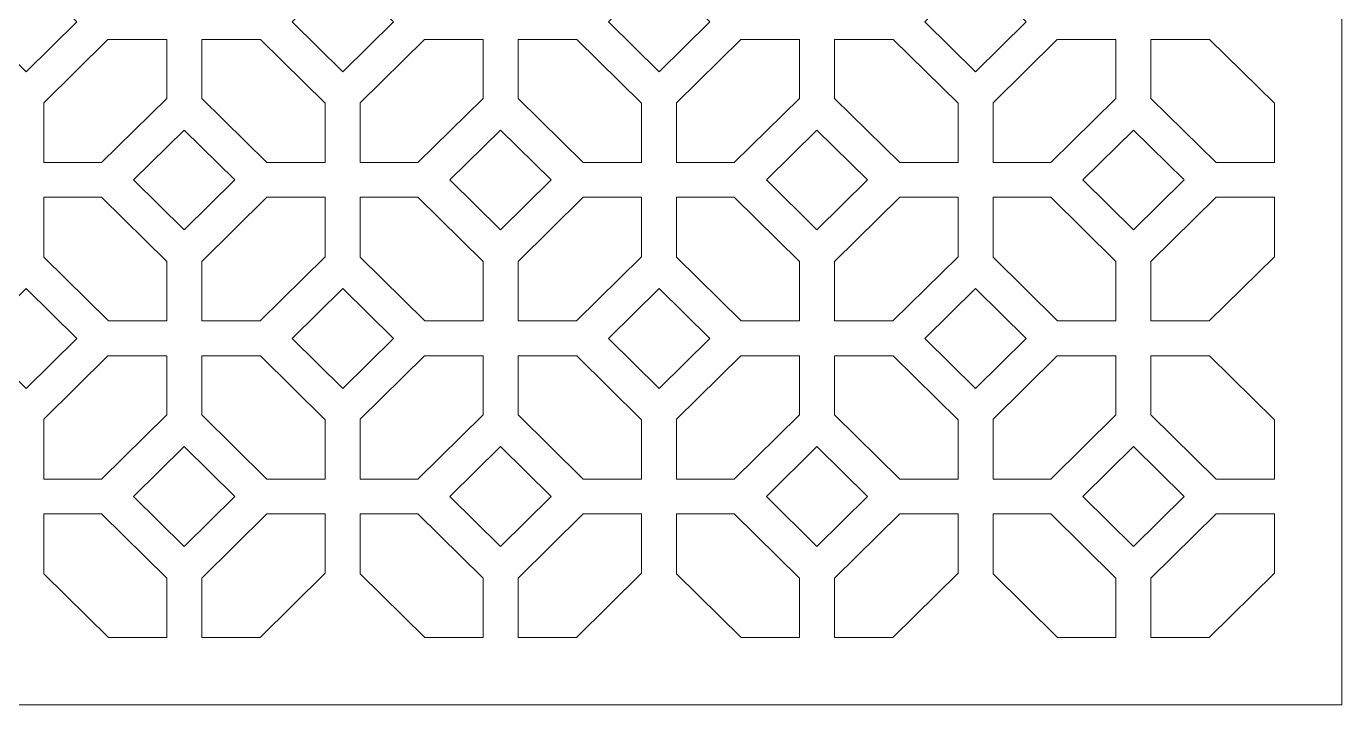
# Model space of a CAD drawing. Header units: centimetres. Extents: x -11 to 10.4, y -10.5 to 10.9.
# Drawn here: x -0.27 to 10.42, y -10.48 to -4.96 of the extents above; entities that cross this region are included whole.
import ezdxf

# ---------------------------------------------------------------- set-up
doc = ezdxf.new("R2010")
doc.units = ezdxf.units.CM
doc.header["$MEASUREMENT"] = 0
doc.layers.add('layer 1', color=7, linetype='Continuous')

msp = doc.modelspace()

# ---------------------------------------------------------------- linework, layer by layer
at = {"layer": 'layer 1', "color": 242, "lineweight": 9}
for points, knots in [([(-10.96067, 10.90732), (-10.96067, 10.90732), (10.42459, 10.90732), (10.42459, 10.90732), (10.42459, 10.90732), (10.42459, 10.90732), (10.42459, -10.47794), (10.42459, -10.47794), (10.42459, -10.47794), (10.42459, -10.47794), (-10.96067, -10.47794), (-10.96067, -10.47794), (-10.96067, -10.47794), (-10.96067, -10.47794), (-10.96067, 10.90732), (-10.96067, 10.90732)], [0, 0, 0, 0, 0.2, 0.2, 0.2, 0.2, 0.4, 0.4, 0.4, 0.4, 0.6, 0.6, 0.6, 0.6, 1, 1, 1, 1]), ([(-0.67963, -4.92925), (-0.67963, -4.92925), (-0.26804, -5.33494), (-0.26804, -5.33494), (-0.26804, -5.33494), (-0.26804, -5.33494), (0.14355, -4.92925), (0.14355, -4.92925), (0.14355, -4.92925), (0.14355, -4.92925), (-0.26804, -4.52355), (-0.26804, -4.52355), (-0.26804, -4.52355), (-0.26804, -4.52355), (-0.67963, -4.92925), (-0.67963, -4.92925)], [0, 0, 0, 0, 0.2, 0.2, 0.2, 0.2, 0.4, 0.4, 0.4, 0.4, 0.6, 0.6, 0.6, 0.6, 1, 1, 1, 1]), ([(1.89235, -4.92925), (1.89235, -4.92925), (2.30394, -5.33494), (2.30394, -5.33494), (2.30394, -5.33494), (2.30394, -5.33494), (2.71553, -4.92925), (2.71553, -4.92925), (2.71553, -4.92925), (2.71553, -4.92925), (2.30394, -4.52355), (2.30394, -4.52355), (2.30394, -4.52355), (2.30394, -4.52355), (1.89235, -4.92925), (1.89235, -4.92925)], [0, 0, 0, 0, 0.2, 0.2, 0.2, 0.2, 0.4, 0.4, 0.4, 0.4, 0.6, 0.6, 0.6, 0.6, 1, 1, 1, 1]), ([(4.46433, -4.92925), (4.46433, -4.92925), (4.87592, -5.33494), (4.87592, -5.33494), (4.87592, -5.33494), (4.87592, -5.33494), (5.28751, -4.92925), (5.28751, -4.92925), (5.28751, -4.92925), (5.28751, -4.92925), (4.87592, -4.52355), (4.87592, -4.52355), (4.87592, -4.52355), (4.87592, -4.52355), (4.46433, -4.92925), (4.46433, -4.92925)], [0, 0, 0, 0, 0.2, 0.2, 0.2, 0.2, 0.4, 0.4, 0.4, 0.4, 0.6, 0.6, 0.6, 0.6, 1, 1, 1, 1]), ([(7.03631, -4.92925), (7.03631, -4.92925), (7.4479, -5.33494), (7.4479, -5.33494), (7.4479, -5.33494), (7.4479, -5.33494), (7.85948, -4.92925), (7.85948, -4.92925), (7.85948, -4.92925), (7.85948, -4.92925), (7.4479, -4.52355), (7.4479, -4.52355), (7.4479, -4.52355), (7.4479, -4.52355), (7.03631, -4.92925), (7.03631, -4.92925)], [0, 0, 0, 0, 0.2, 0.2, 0.2, 0.2, 0.4, 0.4, 0.4, 0.4, 0.6, 0.6, 0.6, 0.6, 1, 1, 1, 1]), ([(0.39567, -5.07155), (0.39567, -5.07155), (-0.12573, -5.58549), (-0.12573, -5.58549), (-0.12573, -5.58549), (-0.12573, -5.58549), (-0.12573, -6.07274), (-0.12573, -6.07274), (-0.12573, -6.07274), (-0.12573, -6.07274), (0.34345, -6.07274), (0.34345, -6.07274), (0.34345, -6.07274), (0.34345, -6.07274), (0.87317, -5.5506), (0.87317, -5.5506), (0.87317, -5.5506), (0.87317, -5.5506), (0.87317, -5.07155), (0.87317, -5.07155), (0.87317, -5.07155), (0.87317, -5.07155), (0.39567, -5.07155), (0.39567, -5.07155)], [0, 0, 0, 0, 0.14285714, 0.14285714, 0.14285714, 0.14285714, 0.28571429, 0.28571429, 0.28571429, 0.28571429, 0.42857143, 0.42857143, 0.42857143, 0.42857143, 0.57142857, 0.57142857, 0.57142857, 0.57142857, 0.71428571, 0.71428571, 0.71428571, 0.71428571, 1, 1, 1, 1]), ([(1.15774, -5.07155), (1.15774, -5.07155), (1.15774, -5.5506), (1.15774, -5.5506), (1.15774, -5.5506), (1.15774, -5.5506), (1.68747, -6.07274), (1.68747, -6.07274), (1.68747, -6.07274), (1.68747, -6.07274), (2.16164, -6.07274), (2.16164, -6.07274), (2.16164, -6.07274), (2.16164, -6.07274), (2.16164, -5.59041), (2.16164, -5.59041), (2.16164, -5.59041), (2.16164, -5.59041), (1.63525, -5.07155), (1.63525, -5.07155), (1.63525, -5.07155), (1.63525, -5.07155), (1.15774, -5.07155), (1.15774, -5.07155)], [0, 0, 0, 0, 0.14285714, 0.14285714, 0.14285714, 0.14285714, 0.28571429, 0.28571429, 0.28571429, 0.28571429, 0.42857143, 0.42857143, 0.42857143, 0.42857143, 0.57142857, 0.57142857, 0.57142857, 0.57142857, 0.71428571, 0.71428571, 0.71428571, 0.71428571, 1, 1, 1, 1]), ([(2.96764, -5.07155), (2.96764, -5.07155), (2.44624, -5.58549), (2.44624, -5.58549), (2.44624, -5.58549), (2.44624, -5.58549), (2.44624, -6.07274), (2.44624, -6.07274), (2.44624, -6.07274), (2.44624, -6.07274), (2.91542, -6.07274), (2.91542, -6.07274), (2.91542, -6.07274), (2.91542, -6.07274), (3.44514, -5.5506), (3.44514, -5.5506), (3.44514, -5.5506), (3.44514, -5.5506), (3.44514, -5.07155), (3.44514, -5.07155), (3.44514, -5.07155), (3.44514, -5.07155), (2.96764, -5.07155), (2.96764, -5.07155)], [0, 0, 0, 0, 0.14285714, 0.14285714, 0.14285714, 0.14285714, 0.28571429, 0.28571429, 0.28571429, 0.28571429, 0.42857143, 0.42857143, 0.42857143, 0.42857143, 0.57142857, 0.57142857, 0.57142857, 0.57142857, 0.71428571, 0.71428571, 0.71428571, 0.71428571, 1, 1, 1, 1]), ([(3.72971, -5.07155), (3.72971, -5.07155), (3.72971, -5.5506), (3.72971, -5.5506), (3.72971, -5.5506), (3.72971, -5.5506), (4.25944, -6.07274), (4.25944, -6.07274), (4.25944, -6.07274), (4.25944, -6.07274), (4.73361, -6.07274), (4.73361, -6.07274), (4.73361, -6.07274), (4.73361, -6.07274), (4.73361, -5.59041), (4.73361, -5.59041), (4.73361, -5.59041), (4.73361, -5.59041), (4.20722, -5.07155), (4.20722, -5.07155), (4.20722, -5.07155), (4.20722, -5.07155), (3.72971, -5.07155), (3.72971, -5.07155)], [0, 0, 0, 0, 0.14285714, 0.14285714, 0.14285714, 0.14285714, 0.28571429, 0.28571429, 0.28571429, 0.28571429, 0.42857143, 0.42857143, 0.42857143, 0.42857143, 0.57142857, 0.57142857, 0.57142857, 0.57142857, 0.71428571, 0.71428571, 0.71428571, 0.71428571, 1, 1, 1, 1]), ([(5.53962, -5.07155), (5.53962, -5.07155), (5.01823, -5.58549), (5.01823, -5.58549), (5.01823, -5.58549), (5.01823, -5.58549), (5.01823, -6.07274), (5.01823, -6.07274), (5.01823, -6.07274), (5.01823, -6.07274), (5.48741, -6.07274), (5.48741, -6.07274), (5.48741, -6.07274), (5.48741, -6.07274), (6.01713, -5.5506), (6.01713, -5.5506), (6.01713, -5.5506), (6.01713, -5.5506), (6.01713, -5.07155), (6.01713, -5.07155), (6.01713, -5.07155), (6.01713, -5.07155), (5.53962, -5.07155), (5.53962, -5.07155)], [0, 0, 0, 0, 0.14285714, 0.14285714, 0.14285714, 0.14285714, 0.28571429, 0.28571429, 0.28571429, 0.28571429, 0.42857143, 0.42857143, 0.42857143, 0.42857143, 0.57142857, 0.57142857, 0.57142857, 0.57142857, 0.71428571, 0.71428571, 0.71428571, 0.71428571, 1, 1, 1, 1]), ([(6.3017, -5.07155), (6.3017, -5.07155), (6.3017, -5.5506), (6.3017, -5.5506), (6.3017, -5.5506), (6.3017, -5.5506), (6.83142, -6.07274), (6.83142, -6.07274), (6.83142, -6.07274), (6.83142, -6.07274), (7.3056, -6.07274), (7.3056, -6.07274), (7.3056, -6.07274), (7.3056, -6.07274), (7.3056, -5.59041), (7.3056, -5.59041), (7.3056, -5.59041), (7.3056, -5.59041), (6.7792, -5.07155), (6.7792, -5.07155), (6.7792, -5.07155), (6.7792, -5.07155), (6.3017, -5.07155), (6.3017, -5.07155)], [0, 0, 0, 0, 0.14285714, 0.14285714, 0.14285714, 0.14285714, 0.28571429, 0.28571429, 0.28571429, 0.28571429, 0.42857143, 0.42857143, 0.42857143, 0.42857143, 0.57142857, 0.57142857, 0.57142857, 0.57142857, 0.71428571, 0.71428571, 0.71428571, 0.71428571, 1, 1, 1, 1]), ([(8.11159, -5.07155), (8.11159, -5.07155), (7.5902, -5.58549), (7.5902, -5.58549), (7.5902, -5.58549), (7.5902, -5.58549), (7.5902, -6.07274), (7.5902, -6.07274), (7.5902, -6.07274), (7.5902, -6.07274), (8.05938, -6.07274), (8.05938, -6.07274), (8.05938, -6.07274), (8.05938, -6.07274), (8.5891, -5.5506), (8.5891, -5.5506), (8.5891, -5.5506), (8.5891, -5.5506), (8.5891, -5.07155), (8.5891, -5.07155), (8.5891, -5.07155), (8.5891, -5.07155), (8.11159, -5.07155), (8.11159, -5.07155)], [0, 0, 0, 0, 0.14285714, 0.14285714, 0.14285714, 0.14285714, 0.28571429, 0.28571429, 0.28571429, 0.28571429, 0.42857143, 0.42857143, 0.42857143, 0.42857143, 0.57142857, 0.57142857, 0.57142857, 0.57142857, 0.71428571, 0.71428571, 0.71428571, 0.71428571, 1, 1, 1, 1]), ([(8.87367, -5.07155), (8.87367, -5.07155), (8.87367, -5.5506), (8.87367, -5.5506), (8.87367, -5.5506), (8.87367, -5.5506), (9.40339, -6.07274), (9.40339, -6.07274), (9.40339, -6.07274), (9.40339, -6.07274), (9.87756, -6.07274), (9.87756, -6.07274), (9.87756, -6.07274), (9.87756, -6.07274), (9.87756, -5.59041), (9.87756, -5.59041), (9.87756, -5.59041), (9.87756, -5.59041), (9.35117, -5.07155), (9.35117, -5.07155), (9.35117, -5.07155), (9.35117, -5.07155), (8.87367, -5.07155), (8.87367, -5.07155)], [0, 0, 0, 0, 0.14285714, 0.14285714, 0.14285714, 0.14285714, 0.28571429, 0.28571429, 0.28571429, 0.28571429, 0.42857143, 0.42857143, 0.42857143, 0.42857143, 0.57142857, 0.57142857, 0.57142857, 0.57142857, 0.71428571, 0.71428571, 0.71428571, 0.71428571, 1, 1, 1, 1]), ([(0.60387, -6.21359), (0.60387, -6.21359), (1.01546, -6.61929), (1.01546, -6.61929), (1.01546, -6.61929), (1.01546, -6.61929), (1.42705, -6.21359), (1.42705, -6.21359), (1.42705, -6.21359), (1.42705, -6.21359), (1.01546, -5.80789), (1.01546, -5.80789), (1.01546, -5.80789), (1.01546, -5.80789), (0.60387, -6.21359), (0.60387, -6.21359)], [0, 0, 0, 0, 0.2, 0.2, 0.2, 0.2, 0.4, 0.4, 0.4, 0.4, 0.6, 0.6, 0.6, 0.6, 1, 1, 1, 1]), ([(3.17584, -6.21359), (3.17584, -6.21359), (3.58743, -6.61929), (3.58743, -6.61929), (3.58743, -6.61929), (3.58743, -6.61929), (3.99902, -6.21359), (3.99902, -6.21359), (3.99902, -6.21359), (3.99902, -6.21359), (3.58743, -5.80789), (3.58743, -5.80789), (3.58743, -5.80789), (3.58743, -5.80789), (3.17584, -6.21359), (3.17584, -6.21359)], [0, 0, 0, 0, 0.2, 0.2, 0.2, 0.2, 0.4, 0.4, 0.4, 0.4, 0.6, 0.6, 0.6, 0.6, 1, 1, 1, 1]), ([(5.74783, -6.21359), (5.74783, -6.21359), (6.15941, -6.61929), (6.15941, -6.61929), (6.15941, -6.61929), (6.15941, -6.61929), (6.571, -6.21359), (6.571, -6.21359), (6.571, -6.21359), (6.571, -6.21359), (6.15941, -5.80789), (6.15941, -5.80789), (6.15941, -5.80789), (6.15941, -5.80789), (5.74783, -6.21359), (5.74783, -6.21359)], [0, 0, 0, 0, 0.2, 0.2, 0.2, 0.2, 0.4, 0.4, 0.4, 0.4, 0.6, 0.6, 0.6, 0.6, 1, 1, 1, 1]), ([(8.31979, -6.21359), (8.31979, -6.21359), (8.73138, -6.61929), (8.73138, -6.61929), (8.73138, -6.61929), (8.73138, -6.61929), (9.14297, -6.21359), (9.14297, -6.21359), (9.14297, -6.21359), (9.14297, -6.21359), (8.73138, -5.80789), (8.73138, -5.80789), (8.73138, -5.80789), (8.73138, -5.80789), (8.31979, -6.21359), (8.31979, -6.21359)], [0, 0, 0, 0, 0.2, 0.2, 0.2, 0.2, 0.4, 0.4, 0.4, 0.4, 0.6, 0.6, 0.6, 0.6, 1, 1, 1, 1]), ([(-0.12573, -6.84169), (-0.12573, -6.84169), (0.399, -7.35891), (0.399, -7.35891), (0.399, -7.35891), (0.399, -7.35891), (0.87317, -7.35891), (0.87317, -7.35891), (0.87317, -7.35891), (0.87317, -7.35891), (0.87317, -6.87658), (0.87317, -6.87658), (0.87317, -6.87658), (0.87317, -6.87658), (0.34345, -6.35444), (0.34345, -6.35444), (0.34345, -6.35444), (0.34345, -6.35444), (-0.12573, -6.35444), (-0.12573, -6.35444), (-0.12573, -6.35444), (-0.12573, -6.35444), (-0.12573, -6.84169), (-0.12573, -6.84169)], [0, 0, 0, 0, 0.14285714, 0.14285714, 0.14285714, 0.14285714, 0.28571429, 0.28571429, 0.28571429, 0.28571429, 0.42857143, 0.42857143, 0.42857143, 0.42857143, 0.57142857, 0.57142857, 0.57142857, 0.57142857, 0.71428571, 0.71428571, 0.71428571, 0.71428571, 1, 1, 1, 1]), ([(2.16164, -6.83677), (2.16164, -6.83677), (2.16164, -6.35444), (2.16164, -6.35444), (2.16164, -6.35444), (2.16164, -6.35444), (1.68747, -6.35444), (1.68747, -6.35444), (1.68747, -6.35444), (1.68747, -6.35444), (1.15774, -6.87658), (1.15774, -6.87658), (1.15774, -6.87658), (1.15774, -6.87658), (1.15774, -7.35891), (1.15774, -7.35891), (1.15774, -7.35891), (1.15774, -7.35891), (1.63192, -7.35891), (1.63192, -7.35891), (1.63192, -7.35891), (1.63192, -7.35891), (2.16164, -6.83677), (2.16164, -6.83677)], [0, 0, 0, 0, 0.14285714, 0.14285714, 0.14285714, 0.14285714, 0.28571429, 0.28571429, 0.28571429, 0.28571429, 0.42857143, 0.42857143, 0.42857143, 0.42857143, 0.57142857, 0.57142857, 0.57142857, 0.57142857, 0.71428571, 0.71428571, 0.71428571, 0.71428571, 1, 1, 1, 1]), ([(2.44624, -6.84169), (2.44624, -6.84169), (2.97097, -7.35891), (2.97097, -7.35891), (2.97097, -7.35891), (2.97097, -7.35891), (3.44514, -7.35891), (3.44514, -7.35891), (3.44514, -7.35891), (3.44514, -7.35891), (3.44514, -6.87658), (3.44514, -6.87658), (3.44514, -6.87658), (3.44514, -6.87658), (2.91542, -6.35444), (2.91542, -6.35444), (2.91542, -6.35444), (2.91542, -6.35444), (2.44624, -6.35444), (2.44624, -6.35444), (2.44624, -6.35444), (2.44624, -6.35444), (2.44624, -6.84169), (2.44624, -6.84169)], [0, 0, 0, 0, 0.14285714, 0.14285714, 0.14285714, 0.14285714, 0.28571429, 0.28571429, 0.28571429, 0.28571429, 0.42857143, 0.42857143, 0.42857143, 0.42857143, 0.57142857, 0.57142857, 0.57142857, 0.57142857, 0.71428571, 0.71428571, 0.71428571, 0.71428571, 1, 1, 1, 1]), ([(4.73361, -6.83677), (4.73361, -6.83677), (4.73361, -6.35444), (4.73361, -6.35444), (4.73361, -6.35444), (4.73361, -6.35444), (4.25944, -6.35444), (4.25944, -6.35444), (4.25944, -6.35444), (4.25944, -6.35444), (3.72971, -6.87658), (3.72971, -6.87658), (3.72971, -6.87658), (3.72971, -6.87658), (3.72971, -7.35891), (3.72971, -7.35891), (3.72971, -7.35891), (3.72971, -7.35891), (4.20389, -7.35891), (4.20389, -7.35891), (4.20389, -7.35891), (4.20389, -7.35891), (4.73361, -6.83677), (4.73361, -6.83677)], [0, 0, 0, 0, 0.14285714, 0.14285714, 0.14285714, 0.14285714, 0.28571429, 0.28571429, 0.28571429, 0.28571429, 0.42857143, 0.42857143, 0.42857143, 0.42857143, 0.57142857, 0.57142857, 0.57142857, 0.57142857, 0.71428571, 0.71428571, 0.71428571, 0.71428571, 1, 1, 1, 1]), ([(5.01823, -6.84169), (5.01823, -6.84169), (5.54295, -7.35891), (5.54295, -7.35891), (5.54295, -7.35891), (5.54295, -7.35891), (6.01713, -7.35891), (6.01713, -7.35891), (6.01713, -7.35891), (6.01713, -7.35891), (6.01713, -6.87658), (6.01713, -6.87658), (6.01713, -6.87658), (6.01713, -6.87658), (5.48741, -6.35444), (5.48741, -6.35444), (5.48741, -6.35444), (5.48741, -6.35444), (5.01823, -6.35444), (5.01823, -6.35444), (5.01823, -6.35444), (5.01823, -6.35444), (5.01823, -6.84169), (5.01823, -6.84169)], [0, 0, 0, 0, 0.14285714, 0.14285714, 0.14285714, 0.14285714, 0.28571429, 0.28571429, 0.28571429, 0.28571429, 0.42857143, 0.42857143, 0.42857143, 0.42857143, 0.57142857, 0.57142857, 0.57142857, 0.57142857, 0.71428571, 0.71428571, 0.71428571, 0.71428571, 1, 1, 1, 1]), ([(7.3056, -6.83677), (7.3056, -6.83677), (7.3056, -6.35444), (7.3056, -6.35444), (7.3056, -6.35444), (7.3056, -6.35444), (6.83142, -6.35444), (6.83142, -6.35444), (6.83142, -6.35444), (6.83142, -6.35444), (6.3017, -6.87658), (6.3017, -6.87658), (6.3017, -6.87658), (6.3017, -6.87658), (6.3017, -7.35891), (6.3017, -7.35891), (6.3017, -7.35891), (6.3017, -7.35891), (6.77587, -7.35891), (6.77587, -7.35891), (6.77587, -7.35891), (6.77587, -7.35891), (7.3056, -6.83677), (7.3056, -6.83677)], [0, 0, 0, 0, 0.14285714, 0.14285714, 0.14285714, 0.14285714, 0.28571429, 0.28571429, 0.28571429, 0.28571429, 0.42857143, 0.42857143, 0.42857143, 0.42857143, 0.57142857, 0.57142857, 0.57142857, 0.57142857, 0.71428571, 0.71428571, 0.71428571, 0.71428571, 1, 1, 1, 1]), ([(7.5902, -6.84169), (7.5902, -6.84169), (8.11492, -7.35891), (8.11492, -7.35891), (8.11492, -7.35891), (8.11492, -7.35891), (8.5891, -7.35891), (8.5891, -7.35891), (8.5891, -7.35891), (8.5891, -7.35891), (8.5891, -6.87658), (8.5891, -6.87658), (8.5891, -6.87658), (8.5891, -6.87658), (8.05938, -6.35444), (8.05938, -6.35444), (8.05938, -6.35444), (8.05938, -6.35444), (7.5902, -6.35444), (7.5902, -6.35444), (7.5902, -6.35444), (7.5902, -6.35444), (7.5902, -6.84169), (7.5902, -6.84169)], [0, 0, 0, 0, 0.14285714, 0.14285714, 0.14285714, 0.14285714, 0.28571429, 0.28571429, 0.28571429, 0.28571429, 0.42857143, 0.42857143, 0.42857143, 0.42857143, 0.57142857, 0.57142857, 0.57142857, 0.57142857, 0.71428571, 0.71428571, 0.71428571, 0.71428571, 1, 1, 1, 1]), ([(9.87756, -6.83677), (9.87756, -6.83677), (9.87756, -6.35444), (9.87756, -6.35444), (9.87756, -6.35444), (9.87756, -6.35444), (9.40339, -6.35444), (9.40339, -6.35444), (9.40339, -6.35444), (9.40339, -6.35444), (8.87367, -6.87658), (8.87367, -6.87658), (8.87367, -6.87658), (8.87367, -6.87658), (8.87367, -7.35891), (8.87367, -7.35891), (8.87367, -7.35891), (8.87367, -7.35891), (9.34784, -7.35891), (9.34784, -7.35891), (9.34784, -7.35891), (9.34784, -7.35891), (9.87756, -6.83677), (9.87756, -6.83677)], [0, 0, 0, 0, 0.14285714, 0.14285714, 0.14285714, 0.14285714, 0.28571429, 0.28571429, 0.28571429, 0.28571429, 0.42857143, 0.42857143, 0.42857143, 0.42857143, 0.57142857, 0.57142857, 0.57142857, 0.57142857, 0.71428571, 0.71428571, 0.71428571, 0.71428571, 1, 1, 1, 1]), ([(-0.67963, -7.50122), (-0.67963, -7.50122), (-0.26804, -7.90691), (-0.26804, -7.90691), (-0.26804, -7.90691), (-0.26804, -7.90691), (0.14355, -7.50122), (0.14355, -7.50122), (0.14355, -7.50122), (0.14355, -7.50122), (-0.26804, -7.09552), (-0.26804, -7.09552), (-0.26804, -7.09552), (-0.26804, -7.09552), (-0.67963, -7.50122), (-0.67963, -7.50122)], [0, 0, 0, 0, 0.2, 0.2, 0.2, 0.2, 0.4, 0.4, 0.4, 0.4, 0.6, 0.6, 0.6, 0.6, 1, 1, 1, 1]), ([(1.89235, -7.50122), (1.89235, -7.50122), (2.30394, -7.90691), (2.30394, -7.90691), (2.30394, -7.90691), (2.30394, -7.90691), (2.71553, -7.50122), (2.71553, -7.50122), (2.71553, -7.50122), (2.71553, -7.50122), (2.30394, -7.09552), (2.30394, -7.09552), (2.30394, -7.09552), (2.30394, -7.09552), (1.89235, -7.50122), (1.89235, -7.50122)], [0, 0, 0, 0, 0.2, 0.2, 0.2, 0.2, 0.4, 0.4, 0.4, 0.4, 0.6, 0.6, 0.6, 0.6, 1, 1, 1, 1]), ([(4.46433, -7.50122), (4.46433, -7.50122), (4.87592, -7.90691), (4.87592, -7.90691), (4.87592, -7.90691), (4.87592, -7.90691), (5.28751, -7.50122), (5.28751, -7.50122), (5.28751, -7.50122), (5.28751, -7.50122), (4.87592, -7.09552), (4.87592, -7.09552), (4.87592, -7.09552), (4.87592, -7.09552), (4.46433, -7.50122), (4.46433, -7.50122)], [0, 0, 0, 0, 0.2, 0.2, 0.2, 0.2, 0.4, 0.4, 0.4, 0.4, 0.6, 0.6, 0.6, 0.6, 1, 1, 1, 1]), ([(7.03631, -7.50122), (7.03631, -7.50122), (7.4479, -7.90691), (7.4479, -7.90691), (7.4479, -7.90691), (7.4479, -7.90691), (7.85948, -7.50122), (7.85948, -7.50122), (7.85948, -7.50122), (7.85948, -7.50122), (7.4479, -7.09552), (7.4479, -7.09552), (7.4479, -7.09552), (7.4479, -7.09552), (7.03631, -7.50122), (7.03631, -7.50122)], [0, 0, 0, 0, 0.2, 0.2, 0.2, 0.2, 0.4, 0.4, 0.4, 0.4, 0.6, 0.6, 0.6, 0.6, 1, 1, 1, 1]), ([(0.39567, -7.64352), (0.39567, -7.64352), (-0.12573, -8.15746), (-0.12573, -8.15746), (-0.12573, -8.15746), (-0.12573, -8.15746), (-0.12573, -8.64471), (-0.12573, -8.64471), (-0.12573, -8.64471), (-0.12573, -8.64471), (0.34345, -8.64471), (0.34345, -8.64471), (0.34345, -8.64471), (0.34345, -8.64471), (0.87317, -8.12257), (0.87317, -8.12257), (0.87317, -8.12257), (0.87317, -8.12257), (0.87317, -7.64352), (0.87317, -7.64352), (0.87317, -7.64352), (0.87317, -7.64352), (0.39567, -7.64352), (0.39567, -7.64352)], [0, 0, 0, 0, 0.14285714, 0.14285714, 0.14285714, 0.14285714, 0.28571429, 0.28571429, 0.28571429, 0.28571429, 0.42857143, 0.42857143, 0.42857143, 0.42857143, 0.57142857, 0.57142857, 0.57142857, 0.57142857, 0.71428571, 0.71428571, 0.71428571, 0.71428571, 1, 1, 1, 1]), ([(1.15774, -7.64352), (1.15774, -7.64352), (1.15774, -8.12257), (1.15774, -8.12257), (1.15774, -8.12257), (1.15774, -8.12257), (1.68747, -8.64471), (1.68747, -8.64471), (1.68747, -8.64471), (1.68747, -8.64471), (2.16164, -8.64471), (2.16164, -8.64471), (2.16164, -8.64471), (2.16164, -8.64471), (2.16164, -8.16238), (2.16164, -8.16238), (2.16164, -8.16238), (2.16164, -8.16238), (1.63525, -7.64352), (1.63525, -7.64352), (1.63525, -7.64352), (1.63525, -7.64352), (1.15774, -7.64352), (1.15774, -7.64352)], [0, 0, 0, 0, 0.14285714, 0.14285714, 0.14285714, 0.14285714, 0.28571429, 0.28571429, 0.28571429, 0.28571429, 0.42857143, 0.42857143, 0.42857143, 0.42857143, 0.57142857, 0.57142857, 0.57142857, 0.57142857, 0.71428571, 0.71428571, 0.71428571, 0.71428571, 1, 1, 1, 1]), ([(2.96764, -7.64352), (2.96764, -7.64352), (2.44624, -8.15746), (2.44624, -8.15746), (2.44624, -8.15746), (2.44624, -8.15746), (2.44624, -8.64471), (2.44624, -8.64471), (2.44624, -8.64471), (2.44624, -8.64471), (2.91542, -8.64471), (2.91542, -8.64471), (2.91542, -8.64471), (2.91542, -8.64471), (3.44514, -8.12257), (3.44514, -8.12257), (3.44514, -8.12257), (3.44514, -8.12257), (3.44514, -7.64352), (3.44514, -7.64352), (3.44514, -7.64352), (3.44514, -7.64352), (2.96764, -7.64352), (2.96764, -7.64352)], [0, 0, 0, 0, 0.14285714, 0.14285714, 0.14285714, 0.14285714, 0.28571429, 0.28571429, 0.28571429, 0.28571429, 0.42857143, 0.42857143, 0.42857143, 0.42857143, 0.57142857, 0.57142857, 0.57142857, 0.57142857, 0.71428571, 0.71428571, 0.71428571, 0.71428571, 1, 1, 1, 1]), ([(3.72971, -7.64352), (3.72971, -7.64352), (3.72971, -8.12257), (3.72971, -8.12257), (3.72971, -8.12257), (3.72971, -8.12257), (4.25944, -8.64471), (4.25944, -8.64471), (4.25944, -8.64471), (4.25944, -8.64471), (4.73361, -8.64471), (4.73361, -8.64471), (4.73361, -8.64471), (4.73361, -8.64471), (4.73361, -8.16238), (4.73361, -8.16238), (4.73361, -8.16238), (4.73361, -8.16238), (4.20722, -7.64352), (4.20722, -7.64352), (4.20722, -7.64352), (4.20722, -7.64352), (3.72971, -7.64352), (3.72971, -7.64352)], [0, 0, 0, 0, 0.14285714, 0.14285714, 0.14285714, 0.14285714, 0.28571429, 0.28571429, 0.28571429, 0.28571429, 0.42857143, 0.42857143, 0.42857143, 0.42857143, 0.57142857, 0.57142857, 0.57142857, 0.57142857, 0.71428571, 0.71428571, 0.71428571, 0.71428571, 1, 1, 1, 1]), ([(5.53962, -7.64352), (5.53962, -7.64352), (5.01823, -8.15746), (5.01823, -8.15746), (5.01823, -8.15746), (5.01823, -8.15746), (5.01823, -8.64471), (5.01823, -8.64471), (5.01823, -8.64471), (5.01823, -8.64471), (5.48741, -8.64471), (5.48741, -8.64471), (5.48741, -8.64471), (5.48741, -8.64471), (6.01713, -8.12257), (6.01713, -8.12257), (6.01713, -8.12257), (6.01713, -8.12257), (6.01713, -7.64352), (6.01713, -7.64352), (6.01713, -7.64352), (6.01713, -7.64352), (5.53962, -7.64352), (5.53962, -7.64352)], [0, 0, 0, 0, 0.14285714, 0.14285714, 0.14285714, 0.14285714, 0.28571429, 0.28571429, 0.28571429, 0.28571429, 0.42857143, 0.42857143, 0.42857143, 0.42857143, 0.57142857, 0.57142857, 0.57142857, 0.57142857, 0.71428571, 0.71428571, 0.71428571, 0.71428571, 1, 1, 1, 1]), ([(6.3017, -7.64352), (6.3017, -7.64352), (6.3017, -8.12257), (6.3017, -8.12257), (6.3017, -8.12257), (6.3017, -8.12257), (6.83142, -8.64471), (6.83142, -8.64471), (6.83142, -8.64471), (6.83142, -8.64471), (7.3056, -8.64471), (7.3056, -8.64471), (7.3056, -8.64471), (7.3056, -8.64471), (7.3056, -8.16238), (7.3056, -8.16238), (7.3056, -8.16238), (7.3056, -8.16238), (6.7792, -7.64352), (6.7792, -7.64352), (6.7792, -7.64352), (6.7792, -7.64352), (6.3017, -7.64352), (6.3017, -7.64352)], [0, 0, 0, 0, 0.14285714, 0.14285714, 0.14285714, 0.14285714, 0.28571429, 0.28571429, 0.28571429, 0.28571429, 0.42857143, 0.42857143, 0.42857143, 0.42857143, 0.57142857, 0.57142857, 0.57142857, 0.57142857, 0.71428571, 0.71428571, 0.71428571, 0.71428571, 1, 1, 1, 1]), ([(8.11159, -7.64352), (8.11159, -7.64352), (7.5902, -8.15746), (7.5902, -8.15746), (7.5902, -8.15746), (7.5902, -8.15746), (7.5902, -8.64471), (7.5902, -8.64471), (7.5902, -8.64471), (7.5902, -8.64471), (8.05938, -8.64471), (8.05938, -8.64471), (8.05938, -8.64471), (8.05938, -8.64471), (8.5891, -8.12257), (8.5891, -8.12257), (8.5891, -8.12257), (8.5891, -8.12257), (8.5891, -7.64352), (8.5891, -7.64352), (8.5891, -7.64352), (8.5891, -7.64352), (8.11159, -7.64352), (8.11159, -7.64352)], [0, 0, 0, 0, 0.14285714, 0.14285714, 0.14285714, 0.14285714, 0.28571429, 0.28571429, 0.28571429, 0.28571429, 0.42857143, 0.42857143, 0.42857143, 0.42857143, 0.57142857, 0.57142857, 0.57142857, 0.57142857, 0.71428571, 0.71428571, 0.71428571, 0.71428571, 1, 1, 1, 1]), ([(8.87367, -7.64352), (8.87367, -7.64352), (8.87367, -8.12257), (8.87367, -8.12257), (8.87367, -8.12257), (8.87367, -8.12257), (9.40339, -8.64471), (9.40339, -8.64471), (9.40339, -8.64471), (9.40339, -8.64471), (9.87756, -8.64471), (9.87756, -8.64471), (9.87756, -8.64471), (9.87756, -8.64471), (9.87756, -8.16238), (9.87756, -8.16238), (9.87756, -8.16238), (9.87756, -8.16238), (9.35117, -7.64352), (9.35117, -7.64352), (9.35117, -7.64352), (9.35117, -7.64352), (8.87367, -7.64352), (8.87367, -7.64352)], [0, 0, 0, 0, 0.14285714, 0.14285714, 0.14285714, 0.14285714, 0.28571429, 0.28571429, 0.28571429, 0.28571429, 0.42857143, 0.42857143, 0.42857143, 0.42857143, 0.57142857, 0.57142857, 0.57142857, 0.57142857, 0.71428571, 0.71428571, 0.71428571, 0.71428571, 1, 1, 1, 1]), ([(0.60387, -8.78556), (0.60387, -8.78556), (1.01546, -9.19126), (1.01546, -9.19126), (1.01546, -9.19126), (1.01546, -9.19126), (1.42705, -8.78556), (1.42705, -8.78556), (1.42705, -8.78556), (1.42705, -8.78556), (1.01546, -8.37986), (1.01546, -8.37986), (1.01546, -8.37986), (1.01546, -8.37986), (0.60387, -8.78556), (0.60387, -8.78556)], [0, 0, 0, 0, 0.2, 0.2, 0.2, 0.2, 0.4, 0.4, 0.4, 0.4, 0.6, 0.6, 0.6, 0.6, 1, 1, 1, 1]), ([(3.17584, -8.78556), (3.17584, -8.78556), (3.58743, -9.19126), (3.58743, -9.19126), (3.58743, -9.19126), (3.58743, -9.19126), (3.99902, -8.78556), (3.99902, -8.78556), (3.99902, -8.78556), (3.99902, -8.78556), (3.58743, -8.37986), (3.58743, -8.37986), (3.58743, -8.37986), (3.58743, -8.37986), (3.17584, -8.78556), (3.17584, -8.78556)], [0, 0, 0, 0, 0.2, 0.2, 0.2, 0.2, 0.4, 0.4, 0.4, 0.4, 0.6, 0.6, 0.6, 0.6, 1, 1, 1, 1]), ([(5.74783, -8.78556), (5.74783, -8.78556), (6.15941, -9.19126), (6.15941, -9.19126), (6.15941, -9.19126), (6.15941, -9.19126), (6.571, -8.78556), (6.571, -8.78556), (6.571, -8.78556), (6.571, -8.78556), (6.15941, -8.37986), (6.15941, -8.37986), (6.15941, -8.37986), (6.15941, -8.37986), (5.74783, -8.78556), (5.74783, -8.78556)], [0, 0, 0, 0, 0.2, 0.2, 0.2, 0.2, 0.4, 0.4, 0.4, 0.4, 0.6, 0.6, 0.6, 0.6, 1, 1, 1, 1]), ([(8.31979, -8.78556), (8.31979, -8.78556), (8.73138, -9.19126), (8.73138, -9.19126), (8.73138, -9.19126), (8.73138, -9.19126), (9.14297, -8.78556), (9.14297, -8.78556), (9.14297, -8.78556), (9.14297, -8.78556), (8.73138, -8.37986), (8.73138, -8.37986), (8.73138, -8.37986), (8.73138, -8.37986), (8.31979, -8.78556), (8.31979, -8.78556)], [0, 0, 0, 0, 0.2, 0.2, 0.2, 0.2, 0.4, 0.4, 0.4, 0.4, 0.6, 0.6, 0.6, 0.6, 1, 1, 1, 1]), ([(-0.12573, -9.41366), (-0.12573, -9.41366), (0.399, -9.93088), (0.399, -9.93088), (0.399, -9.93088), (0.399, -9.93088), (0.87317, -9.93088), (0.87317, -9.93088), (0.87317, -9.93088), (0.87317, -9.93088), (0.87317, -9.44855), (0.87317, -9.44855), (0.87317, -9.44855), (0.87317, -9.44855), (0.34345, -8.92641), (0.34345, -8.92641), (0.34345, -8.92641), (0.34345, -8.92641), (-0.12573, -8.92641), (-0.12573, -8.92641), (-0.12573, -8.92641), (-0.12573, -8.92641), (-0.12573, -9.41366), (-0.12573, -9.41366)], [0, 0, 0, 0, 0.14285714, 0.14285714, 0.14285714, 0.14285714, 0.28571429, 0.28571429, 0.28571429, 0.28571429, 0.42857143, 0.42857143, 0.42857143, 0.42857143, 0.57142857, 0.57142857, 0.57142857, 0.57142857, 0.71428571, 0.71428571, 0.71428571, 0.71428571, 1, 1, 1, 1]), ([(2.16164, -9.40874), (2.16164, -9.40874), (2.16164, -8.92641), (2.16164, -8.92641), (2.16164, -8.92641), (2.16164, -8.92641), (1.68747, -8.92641), (1.68747, -8.92641), (1.68747, -8.92641), (1.68747, -8.92641), (1.15774, -9.44855), (1.15774, -9.44855), (1.15774, -9.44855), (1.15774, -9.44855), (1.15774, -9.93088), (1.15774, -9.93088), (1.15774, -9.93088), (1.15774, -9.93088), (1.63192, -9.93088), (1.63192, -9.93088), (1.63192, -9.93088), (1.63192, -9.93088), (2.16164, -9.40874), (2.16164, -9.40874)], [0, 0, 0, 0, 0.14285714, 0.14285714, 0.14285714, 0.14285714, 0.28571429, 0.28571429, 0.28571429, 0.28571429, 0.42857143, 0.42857143, 0.42857143, 0.42857143, 0.57142857, 0.57142857, 0.57142857, 0.57142857, 0.71428571, 0.71428571, 0.71428571, 0.71428571, 1, 1, 1, 1]), ([(2.44624, -9.41366), (2.44624, -9.41366), (2.97097, -9.93088), (2.97097, -9.93088), (2.97097, -9.93088), (2.97097, -9.93088), (3.44514, -9.93088), (3.44514, -9.93088), (3.44514, -9.93088), (3.44514, -9.93088), (3.44514, -9.44855), (3.44514, -9.44855), (3.44514, -9.44855), (3.44514, -9.44855), (2.91542, -8.92641), (2.91542, -8.92641), (2.91542, -8.92641), (2.91542, -8.92641), (2.44624, -8.92641), (2.44624, -8.92641), (2.44624, -8.92641), (2.44624, -8.92641), (2.44624, -9.41366), (2.44624, -9.41366)], [0, 0, 0, 0, 0.14285714, 0.14285714, 0.14285714, 0.14285714, 0.28571429, 0.28571429, 0.28571429, 0.28571429, 0.42857143, 0.42857143, 0.42857143, 0.42857143, 0.57142857, 0.57142857, 0.57142857, 0.57142857, 0.71428571, 0.71428571, 0.71428571, 0.71428571, 1, 1, 1, 1]), ([(4.73361, -9.40874), (4.73361, -9.40874), (4.73361, -8.92641), (4.73361, -8.92641), (4.73361, -8.92641), (4.73361, -8.92641), (4.25944, -8.92641), (4.25944, -8.92641), (4.25944, -8.92641), (4.25944, -8.92641), (3.72971, -9.44855), (3.72971, -9.44855), (3.72971, -9.44855), (3.72971, -9.44855), (3.72971, -9.93088), (3.72971, -9.93088), (3.72971, -9.93088), (3.72971, -9.93088), (4.20389, -9.93088), (4.20389, -9.93088), (4.20389, -9.93088), (4.20389, -9.93088), (4.73361, -9.40874), (4.73361, -9.40874)], [0, 0, 0, 0, 0.14285714, 0.14285714, 0.14285714, 0.14285714, 0.28571429, 0.28571429, 0.28571429, 0.28571429, 0.42857143, 0.42857143, 0.42857143, 0.42857143, 0.57142857, 0.57142857, 0.57142857, 0.57142857, 0.71428571, 0.71428571, 0.71428571, 0.71428571, 1, 1, 1, 1]), ([(5.01823, -9.41366), (5.01823, -9.41366), (5.54295, -9.93088), (5.54295, -9.93088), (5.54295, -9.93088), (5.54295, -9.93088), (6.01713, -9.93088), (6.01713, -9.93088), (6.01713, -9.93088), (6.01713, -9.93088), (6.01713, -9.44855), (6.01713, -9.44855), (6.01713, -9.44855), (6.01713, -9.44855), (5.48741, -8.92641), (5.48741, -8.92641), (5.48741, -8.92641), (5.48741, -8.92641), (5.01823, -8.92641), (5.01823, -8.92641), (5.01823, -8.92641), (5.01823, -8.92641), (5.01823, -9.41366), (5.01823, -9.41366)], [0, 0, 0, 0, 0.14285714, 0.14285714, 0.14285714, 0.14285714, 0.28571429, 0.28571429, 0.28571429, 0.28571429, 0.42857143, 0.42857143, 0.42857143, 0.42857143, 0.57142857, 0.57142857, 0.57142857, 0.57142857, 0.71428571, 0.71428571, 0.71428571, 0.71428571, 1, 1, 1, 1]), ([(7.3056, -9.40874), (7.3056, -9.40874), (7.3056, -8.92641), (7.3056, -8.92641), (7.3056, -8.92641), (7.3056, -8.92641), (6.83142, -8.92641), (6.83142, -8.92641), (6.83142, -8.92641), (6.83142, -8.92641), (6.3017, -9.44855), (6.3017, -9.44855), (6.3017, -9.44855), (6.3017, -9.44855), (6.3017, -9.93088), (6.3017, -9.93088), (6.3017, -9.93088), (6.3017, -9.93088), (6.77587, -9.93088), (6.77587, -9.93088), (6.77587, -9.93088), (6.77587, -9.93088), (7.3056, -9.40874), (7.3056, -9.40874)], [0, 0, 0, 0, 0.14285714, 0.14285714, 0.14285714, 0.14285714, 0.28571429, 0.28571429, 0.28571429, 0.28571429, 0.42857143, 0.42857143, 0.42857143, 0.42857143, 0.57142857, 0.57142857, 0.57142857, 0.57142857, 0.71428571, 0.71428571, 0.71428571, 0.71428571, 1, 1, 1, 1]), ([(7.5902, -9.41366), (7.5902, -9.41366), (8.11492, -9.93088), (8.11492, -9.93088), (8.11492, -9.93088), (8.11492, -9.93088), (8.5891, -9.93088), (8.5891, -9.93088), (8.5891, -9.93088), (8.5891, -9.93088), (8.5891, -9.44855), (8.5891, -9.44855), (8.5891, -9.44855), (8.5891, -9.44855), (8.05938, -8.92641), (8.05938, -8.92641), (8.05938, -8.92641), (8.05938, -8.92641), (7.5902, -8.92641), (7.5902, -8.92641), (7.5902, -8.92641), (7.5902, -8.92641), (7.5902, -9.41366), (7.5902, -9.41366)], [0, 0, 0, 0, 0.14285714, 0.14285714, 0.14285714, 0.14285714, 0.28571429, 0.28571429, 0.28571429, 0.28571429, 0.42857143, 0.42857143, 0.42857143, 0.42857143, 0.57142857, 0.57142857, 0.57142857, 0.57142857, 0.71428571, 0.71428571, 0.71428571, 0.71428571, 1, 1, 1, 1]), ([(9.87756, -9.40874), (9.87756, -9.40874), (9.87756, -8.92641), (9.87756, -8.92641), (9.87756, -8.92641), (9.87756, -8.92641), (9.40339, -8.92641), (9.40339, -8.92641), (9.40339, -8.92641), (9.40339, -8.92641), (8.87367, -9.44855), (8.87367, -9.44855), (8.87367, -9.44855), (8.87367, -9.44855), (8.87367, -9.93088), (8.87367, -9.93088), (8.87367, -9.93088), (8.87367, -9.93088), (9.34784, -9.93088), (9.34784, -9.93088), (9.34784, -9.93088), (9.34784, -9.93088), (9.87756, -9.40874), (9.87756, -9.40874)], [0, 0, 0, 0, 0.14285714, 0.14285714, 0.14285714, 0.14285714, 0.28571429, 0.28571429, 0.28571429, 0.28571429, 0.42857143, 0.42857143, 0.42857143, 0.42857143, 0.57142857, 0.57142857, 0.57142857, 0.57142857, 0.71428571, 0.71428571, 0.71428571, 0.71428571, 1, 1, 1, 1])]:
    msp.add_open_spline(points, degree=3, knots=knots, dxfattribs=at)

doc.saveas('drawing.dxf')
